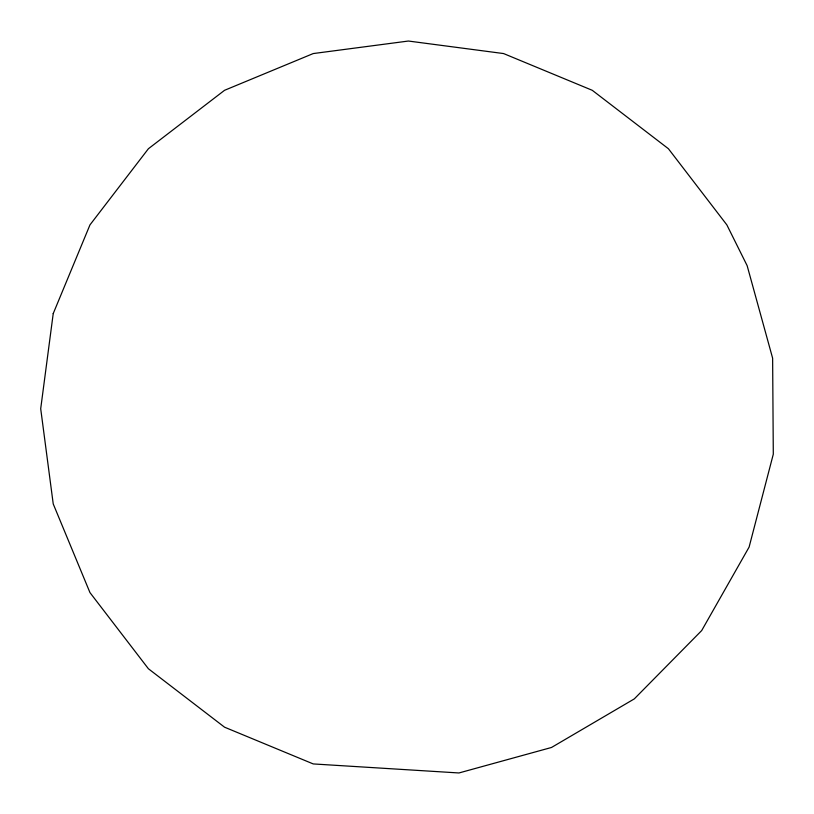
<?xml version="1.0" encoding="UTF-8"?>
<svg xmlns="http://www.w3.org/2000/svg" width="814" height="814" viewBox="0 0 814 814"><rect width="100%" height="100%" fill="white"/><g stroke="black" fill="none" stroke-linecap="round" stroke-linejoin="round"><path stroke-width="1.22" d="M53.225 313.573L40.7 408.74L53.225 503.917L89.967 592.602L148.402 668.752L224.552 727.187L313.237 763.929L458.954 772.964L551.495 747.476L634.289 698.9L701.688 630.555L749.104 547.089L773.3 454.192L772.628 358.201L747.14 265.659L726.851 224.888L668.416 148.738L592.266 90.303L503.581 53.561L408.414 41.036L313.237 53.561L224.552 90.303L148.402 148.738L89.967 224.888L53.225 313.573"/></g></svg>
